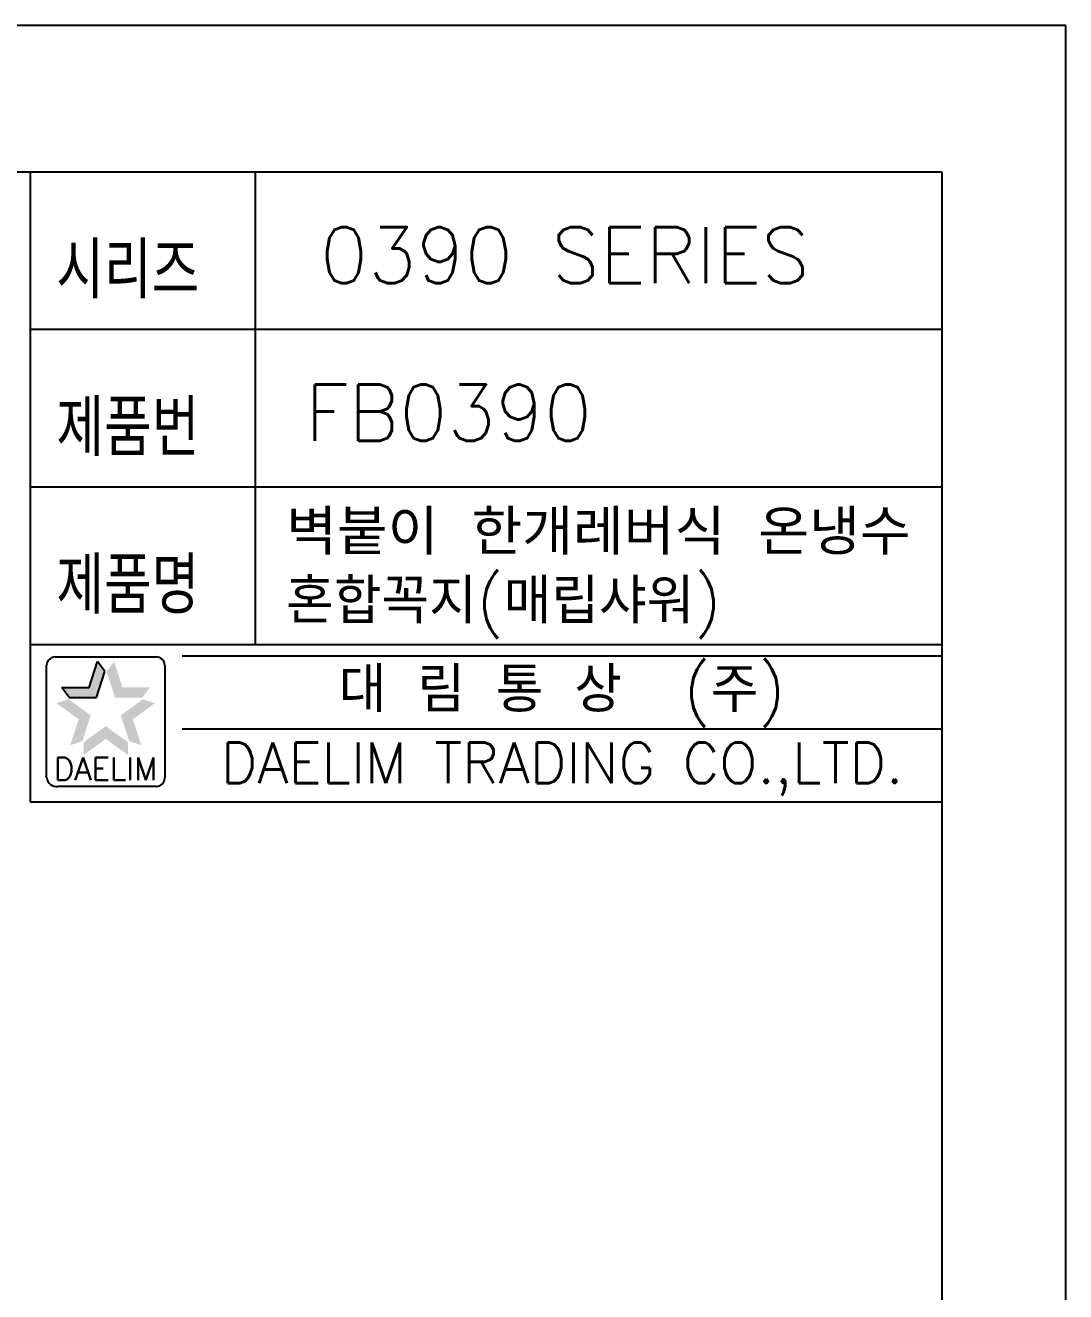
# Model space of a CAD drawing. Extents: x -1585 to -1165, y -4178 to -3881.
# Drawn here: x -1257.2 to -1164.8, y -3994 to -3881.5 of the extents above; entities that cross this region are included whole.
import ezdxf
from ezdxf.enums import TextEntityAlignment as Align

# ---------------------------------------------------------------- set-up
doc = ezdxf.new("R2010")
doc.units = 0
doc.header["$LTSCALE"] = 7
doc.layers.get('0').update_dxf_attribs({"color": 2, "linetype": 'CONTINUOUS'})
doc.layers.add('D', color=2, linetype='CONTINUOUS')
doc.layers.add('TXT', color=4, linetype='CONTINUOUS')
doc.styles.add('GHS', font='ROMANS.shx', dxfattribs={"bigfont": 'GHS.shx'})
doc.styles.add('ROMANS', font='romans', dxfattribs={"bigfont": 'GHS.shx'})

# ---------------------------------------------------------------- blocks, each defined once
blk = doc.blocks.new('BORDER')
for p, q in [((1, 1), (0, 1)), ((1, 0), (1, 1))]:
    blk.add_line(p, q)

msp = doc.modelspace()

# ---------------------------------------------------------------- linework, layer by layer
at = {"color": 7}
for p, q in [((-1256.79, -3894.48), (-1256.79, -3950.48)), ((-1236.79, -3894.48), (-1236.79, -3936.48)), ((-1256.79, -3908.48), (-1175.79, -3908.48)), ((-1256.79, -3922.48), (-1175.79, -3922.48)), ((-1256.79, -3936.48), (-1175.79, -3936.48)), ((-1256.79, -3950.48), (-1175.79, -3950.48))]:
    msp.add_line(p, q, dxfattribs=at)
at = {"color": 2, "linetype": 'Continuous'}
for p, q in [((-1254.57, -3937.59), (-1245.57, -3937.59)), ((-1243.29, -3937.48), (-1175.79, -3937.48)), ((-1255.32, -3948.34), (-1255.32, -3938.34)), ((-1244.82, -3938.34), (-1244.82, -3948.34)), ((-1243.29, -3943.98), (-1175.79, -3943.98)), ((-1245.57, -3949.09), (-1254.32, -3949.09))]:
    msp.add_line(p, q, dxfattribs=at)
at = {"color": 2}
for p, q in [((-1251.55, -3940.3), (-1250.8, -3937.99)), ((-1250.14, -3938.9), (-1250.8, -3937.99)), ((-1250.89, -3941.21), (-1250.14, -3938.9)), ((-1253.31, -3941.21), (-1253.98, -3940.3)), ((-1253.98, -3940.3), (-1251.55, -3940.3)), ((-1253.31, -3941.21), (-1250.89, -3941.21))]:
    msp.add_line(p, q, dxfattribs=at)
at = {"color": 2, "linetype": 'Continuous'}
for centre, radius, start, end in [((-1254.57, -3938.34), 0.75, 90, 180), ((-1245.57, -3938.34), 0.75, 0, 90), ((-1254.44, -3948.22), 0.884, 188.1301, 278.1301), ((-1245.57, -3948.34), 0.75, 270, 0)]:
    msp.add_arc(centre, radius, start, end, dxfattribs=at)
at = {"color": 2}
for points in [[(-1251.55, -3940.3), (-1250.89, -3941.21), (-1250.8, -3937.99), (-1250.14, -3938.9)], [(-1249.33, -3937.99), (-1249.99, -3938.9), (-1248.58, -3940.3), (-1249.24, -3941.21)], [(-1253.98, -3940.3), (-1253.31, -3941.21), (-1251.55, -3940.3), (-1250.89, -3941.21)], [(-1248.58, -3940.3), (-1249.24, -3941.21), (-1246.15, -3940.3), (-1246.82, -3941.21)], [(-1252.47, -3943.13), (-1251.4, -3942.78), (-1254.44, -3941.7), (-1253.36, -3941.35)], [(-1245.7, -3941.7), (-1246.77, -3941.35), (-1247.66, -3943.13), (-1248.73, -3942.78)], [(-1253.22, -3945.43), (-1252.15, -3945.08), (-1252.47, -3943.13), (-1251.4, -3942.78)], [(-1247.66, -3943.13), (-1248.73, -3942.78), (-1246.91, -3945.43), (-1247.98, -3945.08)], [(-1250.07, -3944.88), (-1250.07, -3943.74), (-1252.03, -3946.3), (-1252.03, -3945.17)], [(-1248.1, -3946.3), (-1248.1, -3945.17), (-1250.07, -3944.88), (-1250.07, -3943.74)]]:
    msp.add_solid(points, dxfattribs=at)
at = {"layer": 'TXT'}
for p, q in [((-1553.79, -3894.48), (-1175.79, -3894.48)), ((-1175.79, -3894.48), (-1175.79, -4168.48))]:
    msp.add_line(p, q, dxfattribs=at)

# ---------------------------------------------------------------- block references
at = {"xscale": 420, "yscale": 297, "zscale": 420}
msp.add_blockref('BORDER', (-1584.79, -4178.48), dxfattribs=at)

# ---------------------------------------------------------------- texts
at = {"color": 7, "style": 'GHS'}
for s, p in [('0390 SERIES', (-1209.29, -3901.9)), ('FB0390', (-1219.61, -3915.9))]:
    msp.add_text(s, height=5, dxfattribs=at).set_placement(p, align=Align.MIDDLE)
at = {"color": 7, "linetype": 'Continuous'}
for s, height, style, p in [('대 림 통 상  (주)', 4, 'GHS', (-1209.53, -3940.78)), ('DAELIM TRADING CO.,LTD.', 3.6, 'ROMANS', (-1209.53, -3947.55))]:
    msp.add_text(s, height=height, dxfattribs=dict(at, style=style)).set_placement(p, align=Align.MIDDLE)
at = {"color": 2, "linetype": 'Continuous', "style": 'ROMANS'}
msp.add_text('DAELIM', height=2, dxfattribs=at).set_placement((-1250.07, -3948.54), align=Align.CENTER)
at = {"layer": 'D', "style": 'GHS', "width": 0.8}
for s, p in [('시리즈', (-1254.45, -3905.75)), ('제품번', (-1254.45, -3919.75)), ('제품명', (-1254.45, -3933.75))]:
    msp.add_text(s, height=5, dxfattribs=at).set_placement(p)
at = {"layer": 'D', "style": 'GHS', "width": 0.829022}
msp.add_text('벽붙이 한개레버식 온냉수', height=4, dxfattribs=at).set_placement((-1234.04, -3928.51), (-1178.56, -3928.51), align=Align.FIT)
at = {"layer": 'D', "style": 'GHS'}
msp.add_text('혼합꼭지(매립샤워)', height=4, dxfattribs=at).set_placement((-1234.04, -3934.63))

doc.saveas('drawing.dxf')
